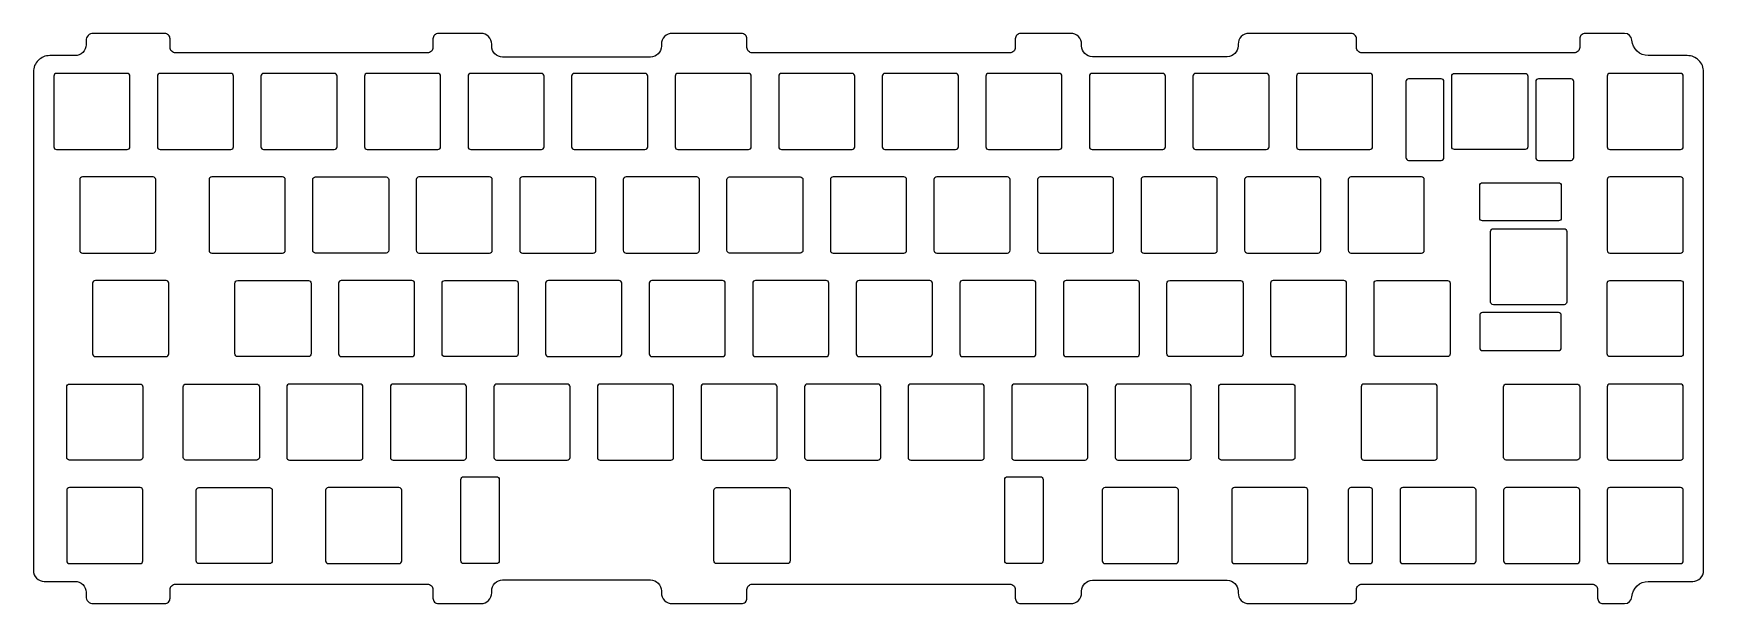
# Model space of a CAD drawing. Header units: millimetres. Extents: x -66 to 241, y -138 to -33.
import ezdxf

# ---------------------------------------------------------------- set-up
doc = ezdxf.new("R2010")
doc.units = ezdxf.units.MM
doc.header["$MEASUREMENT"] = 0

msp = doc.modelspace()

# ---------------------------------------------------------------- linework, layer by layer
for points in [[(-66.19, -131.99, 0.414214), (-64.19, -133.99), (-58.51, -133.99, -0.414214), (-56.51, -135.99), (-56.51, -136.73, 0.414214), (-55.16, -138.08), (-42.05, -138.08, 0.414214), (-41.05, -137.08), (-41.05, -135.49, -0.414214), (-40.05, -134.49), (6.31, -134.49, -0.414214), (7.31, -135.49), (7.31, -137.08, 0.414214), (8.31, -138.08), (16.13, -138.08, 0.414214), (18.13, -136.08), (18.13, -135.73, -0.414214), (20.13, -133.73), (47.33, -133.73, -0.414214), (49.33, -135.73), (49.33, -136.08, 0.414214), (51.33, -138.08), (64.07, -138.08, 0.414214), (65.07, -137.08), (65.07, -135.49, -0.414214), (66.07, -134.49), (113.43, -134.49, -0.414214), (114.43, -135.49), (114.43, -137.08, 0.414214), (115.43, -138.08), (124.63, -138.08, 0.414214), (126.63, -136.08), (126.63, -135.78, -0.414214), (128.63, -133.78), (153.43, -133.78, -0.414214), (155.43, -135.78), (155.43, -136.08, 0.414214), (157.43, -138.08), (176.2, -138.08, 0.414214), (177.2, -137.08), (177.2, -135.49, -0.414214), (178.2, -134.49), (220.56, -134.49, -0.414214), (221.56, -135.49), (221.56, -137.08, 0.414214), (222.56, -138.08), (226.53, -138.08, 0.396255), (227.87, -136.81, -0.396255), (230.87, -133.99), (239.06, -133.99, 0.414214), (241.06, -131.99), (241.06, -40.26, 0.414214), (238.06, -37.26), (230.87, -37.26, -0.396255), (227.87, -34.44, 0.396255), (226.53, -33.18), (219.26, -33.18, 0.414214), (218.26, -34.18), (218.26, -35.76, -0.414214), (217.26, -36.76), (178.2, -36.76, -0.414214), (177.2, -35.76), (177.2, -34.18, 0.414214), (176.2, -33.18), (157.43, -33.18, 0.414214), (155.43, -35.18), (155.43, -35.47, -0.414214), (153.43, -37.47), (128.63, -37.47, -0.414214), (126.63, -35.47), (126.63, -35.18, 0.414214), (124.63, -33.18), (115.43, -33.18, 0.414214), (114.43, -34.18), (114.43, -35.76, -0.414214), (113.43, -36.76), (66.07, -36.76, -0.414214), (65.07, -35.76), (65.07, -34.18, 0.414214), (64.07, -33.18), (51.33, -33.18, 0.414214), (49.33, -35.18), (49.33, -35.53, -0.414214), (47.33, -37.53), (20.13, -37.53, -0.414214), (18.13, -35.53), (18.13, -35.18, 0.414214), (16.13, -33.18), (8.31, -33.18, 0.414214), (7.31, -34.18), (7.31, -35.76, -0.414214), (6.31, -36.76), (-40.05, -36.76, -0.414214), (-41.05, -35.76), (-41.05, -34.18, 0.414214), (-42.05, -33.18), (-55.16, -33.18, 0.414214), (-56.51, -34.53), (-56.51, -35.26, -0.414214), (-58.51, -37.26), (-63.19, -37.26, 0.414214), (-66.19, -40.26)], [(-48.44, -41.03, 0.414214), (-48.94, -40.53), (-61.94, -40.53, 0.414214), (-62.44, -41.03), (-62.44, -54.03, 0.414214), (-61.94, -54.53), (-48.94, -54.53, 0.414214), (-48.44, -54.03)], [(-29.39, -41.03, 0.414214), (-29.89, -40.53), (-42.89, -40.53, 0.414214), (-43.39, -41.03), (-43.39, -54.03, 0.414214), (-42.89, -54.53), (-29.89, -54.53, 0.414214), (-29.39, -54.03)], [(-10.34, -41.03, 0.414214), (-10.84, -40.53), (-23.84, -40.53, 0.414214), (-24.34, -41.03), (-24.34, -54.03, 0.414214), (-23.84, -54.53), (-10.84, -54.53, 0.414214), (-10.34, -54.03)], [(8.21, -54.53, 0.414214), (8.71, -54.03), (8.71, -41.03, 0.414214), (8.21, -40.53), (-4.79, -40.53, 0.414214), (-5.29, -41.03), (-5.29, -54.03, 0.414214), (-4.79, -54.53)], [(27.26, -54.53, 0.414214), (27.76, -54.03), (27.76, -41.03, 0.414214), (27.26, -40.53), (14.26, -40.53, 0.414214), (13.76, -41.03), (13.76, -54.03, 0.414214), (14.26, -54.53)], [(46.81, -41.03, 0.414214), (46.31, -40.53), (33.31, -40.53, 0.414214), (32.81, -41.03), (32.81, -54.03, 0.414214), (33.31, -54.53), (46.31, -54.53, 0.414214), (46.81, -54.03)], [(65.86, -41.03, 0.414214), (65.36, -40.53), (52.36, -40.53, 0.414214), (51.86, -41.03), (51.86, -54.03, 0.414214), (52.36, -54.53), (65.36, -54.53, 0.414214), (65.86, -54.03)], [(84.91, -41.03, 0.414214), (84.41, -40.53), (71.41, -40.53, 0.414214), (70.91, -41.03), (70.91, -54.03, 0.414214), (71.41, -54.53), (84.41, -54.53, 0.414214), (84.91, -54.03)], [(103.96, -41.03, 0.414214), (103.46, -40.53), (90.46, -40.53, 0.414214), (89.96, -41.03), (89.96, -54.03, 0.414214), (90.46, -54.53), (103.46, -54.53, 0.414214), (103.96, -54.03)], [(123.01, -41.03, 0.414214), (122.51, -40.53), (109.51, -40.53, 0.414214), (109.01, -41.03), (109.01, -54.03, 0.414214), (109.51, -54.53), (122.51, -54.53, 0.414214), (123.01, -54.03)], [(142.06, -41.03, 0.414214), (141.56, -40.53), (128.56, -40.53, 0.414214), (128.06, -41.03), (128.06, -54.03, 0.414214), (128.56, -54.53), (141.56, -54.53, 0.414214), (142.06, -54.03)], [(161.11, -41.03, 0.414214), (160.61, -40.53), (147.61, -40.53, 0.414214), (147.11, -41.03), (147.11, -54.03, 0.414214), (147.61, -54.53), (160.61, -54.53, 0.414214), (161.11, -54.03)], [(180.16, -41.03, 0.414214), (179.66, -40.53), (166.66, -40.53, 0.414214), (166.16, -41.03), (166.16, -54.03, 0.414214), (166.66, -54.53), (179.66, -54.53, 0.414214), (180.16, -54.03)], [(192.79, -56.53, 0.414214), (193.29, -56.03), (193.29, -42.03, 0.414214), (192.79, -41.53), (186.79, -41.53, 0.414214), (186.29, -42.03), (186.29, -56.03, 0.414214), (186.79, -56.53)], [(194.73, -54.03), (194.73, -41.03, -0.414214), (195.23, -40.53), (208.23, -40.53, -0.414214), (208.73, -41.03), (208.73, -54.03, -0.414214), (208.23, -54.53), (195.23, -54.53, -0.414214)], [(216.67, -56.53, 0.414214), (217.17, -56.03), (217.17, -42.03, 0.414214), (216.67, -41.53), (210.67, -41.53, 0.414214), (210.17, -42.03), (210.17, -56.03, 0.414214), (210.67, -56.53)], [(237.31, -41.03, 0.414214), (236.81, -40.53), (223.81, -40.53, 0.414214), (223.31, -41.03), (223.31, -54.03, 0.414214), (223.81, -54.53), (236.81, -54.53, 0.414214), (237.31, -54.03)], [(-44.18, -73.58, 0.414214), (-43.68, -73.08), (-43.68, -60.08, 0.414214), (-44.18, -59.58), (-57.18, -59.58, 0.414214), (-57.68, -60.08), (-57.68, -73.08, 0.414214), (-57.18, -73.58)], [(-19.87, -60.08, 0.414214), (-20.37, -59.58), (-33.37, -59.58, 0.414214), (-33.87, -60.08), (-33.87, -73.08, 0.414214), (-33.37, -73.58), (-20.37, -73.58, 0.414214), (-19.87, -73.08)], [(-14.32, -59.58), (-1.32, -59.58, -0.414214), (-0.82, -60.08), (-0.82, -73.08, -0.414214), (-1.32, -73.58), (-14.32, -73.58, -0.414214), (-14.82, -73.08), (-14.82, -60.08, -0.414214)], [(17.73, -73.58, 0.414214), (18.23, -73.08), (18.23, -60.08, 0.414214), (17.73, -59.58), (4.73, -59.58, 0.414214), (4.23, -60.08), (4.23, -73.08, 0.414214), (4.73, -73.58)], [(37.28, -60.08, 0.414214), (36.78, -59.58), (23.78, -59.58, 0.414214), (23.28, -60.08), (23.28, -73.08, 0.414214), (23.78, -73.58), (36.78, -73.58, 0.414214), (37.28, -73.08)], [(56.33, -60.08, 0.414214), (55.83, -59.58), (42.83, -59.58, 0.414214), (42.33, -60.08), (42.33, -73.08, 0.414214), (42.83, -73.58), (55.83, -73.58, 0.414214), (56.33, -73.08)], [(61.88, -59.58), (74.88, -59.58, -0.414214), (75.38, -60.08), (75.38, -73.08, -0.414214), (74.88, -73.58), (61.88, -73.58, -0.414214), (61.38, -73.08), (61.38, -60.08, -0.414214)], [(94.43, -60.08, 0.414214), (93.93, -59.58), (80.93, -59.58, 0.414214), (80.43, -60.08), (80.43, -73.08, 0.414214), (80.93, -73.58), (93.93, -73.58, 0.414214), (94.43, -73.08)], [(112.98, -73.58, 0.414214), (113.48, -73.08), (113.48, -60.08, 0.414214), (112.98, -59.58), (99.98, -59.58, 0.414214), (99.48, -60.08), (99.48, -73.08, 0.414214), (99.98, -73.58)], [(132.03, -73.58, 0.414214), (132.53, -73.08), (132.53, -60.08, 0.414214), (132.03, -59.58), (119.03, -59.58, 0.414214), (118.53, -60.08), (118.53, -73.08, 0.414214), (119.03, -73.58)], [(151.58, -60.08, 0.414214), (151.08, -59.58), (138.08, -59.58, 0.414214), (137.58, -60.08), (137.58, -73.08, 0.414214), (138.08, -73.58), (151.08, -73.58, 0.414214), (151.58, -73.08)], [(170.63, -60.08, 0.414214), (170.13, -59.58), (157.13, -59.58, 0.414214), (156.63, -60.08), (156.63, -73.08, 0.414214), (157.13, -73.58), (170.13, -73.58, 0.414214), (170.63, -73.08)], [(189.68, -60.08, 0.414214), (189.18, -59.58), (176.18, -59.58, 0.414214), (175.68, -60.08), (175.68, -73.08, 0.414214), (176.18, -73.58), (189.18, -73.58, 0.414214), (189.68, -73.08)], [(214.38, -67.66), (200.38, -67.66, -0.414214), (199.88, -67.16), (199.88, -61.16, -0.414214), (200.38, -60.66), (214.38, -60.66, -0.414214), (214.88, -61.16), (214.88, -67.16, -0.414214)], [(237.31, -60.08, 0.414214), (236.81, -59.58), (223.81, -59.58, 0.414214), (223.31, -60.08), (223.31, -73.08, 0.414214), (223.81, -73.58), (236.81, -73.58, 0.414214), (237.31, -73.08)], [(202.38, -69.1), (215.38, -69.1, -0.414214), (215.88, -69.6), (215.88, -82.6, -0.414214), (215.38, -83.1), (202.38, -83.1, -0.414214), (201.88, -82.6), (201.88, -69.6, -0.414214)], [(-41.3, -79.13, 0.414214), (-41.8, -78.63), (-54.8, -78.63, 0.414214), (-55.3, -79.13), (-55.3, -92.13, 0.414214), (-54.8, -92.63), (-41.8, -92.63, 0.414214), (-41.3, -92.13)], [(-28.61, -78.63), (-15.61, -78.63, -0.414214), (-15.11, -79.13), (-15.11, -92.13, -0.414214), (-15.61, -92.63), (-28.61, -92.63, -0.414214), (-29.11, -92.13), (-29.11, -79.13, -0.414214)], [(3.94, -79.13, 0.414214), (3.44, -78.63), (-9.56, -78.63, 0.414214), (-10.06, -79.13), (-10.06, -92.13, 0.414214), (-9.56, -92.63), (3.44, -92.63, 0.414214), (3.94, -92.13)], [(9.49, -78.63), (22.49, -78.63, -0.414214), (22.99, -79.13), (22.99, -92.13, -0.414214), (22.49, -92.63), (9.49, -92.63, -0.414214), (8.99, -92.13), (8.99, -79.13, -0.414214)], [(42.04, -79.13, 0.414214), (41.54, -78.63), (28.54, -78.63, 0.414214), (28.04, -79.13), (28.04, -92.13, 0.414214), (28.54, -92.63), (41.54, -92.63, 0.414214), (42.04, -92.13)], [(61.09, -79.13, 0.414214), (60.59, -78.63), (47.59, -78.63, 0.414214), (47.09, -79.13), (47.09, -92.13, 0.414214), (47.59, -92.63), (60.59, -92.63, 0.414214), (61.09, -92.13)], [(79.64, -92.63, 0.414214), (80.14, -92.13), (80.14, -79.13, 0.414214), (79.64, -78.63), (66.64, -78.63, 0.414214), (66.14, -79.13), (66.14, -92.13, 0.414214), (66.64, -92.63)], [(99.19, -79.13, 0.414214), (98.69, -78.63), (85.69, -78.63, 0.414214), (85.19, -79.13), (85.19, -92.13, 0.414214), (85.69, -92.63), (98.69, -92.63, 0.414214), (99.19, -92.13)], [(118.24, -79.13, 0.414214), (117.74, -78.63), (104.74, -78.63, 0.414214), (104.24, -79.13), (104.24, -92.13, 0.414214), (104.74, -92.63), (117.74, -92.63, 0.414214), (118.24, -92.13)], [(137.29, -79.13, 0.414214), (136.79, -78.63), (123.79, -78.63, 0.414214), (123.29, -79.13), (123.29, -92.13, 0.414214), (123.79, -92.63), (136.79, -92.63, 0.414214), (137.29, -92.13)], [(142.84, -78.63), (155.84, -78.63, -0.414214), (156.34, -79.13), (156.34, -92.13, -0.414214), (155.84, -92.63), (142.84, -92.63, -0.414214), (142.34, -92.13), (142.34, -79.13, -0.414214)], [(175.39, -79.13, 0.414214), (174.89, -78.63), (161.89, -78.63, 0.414214), (161.39, -79.13), (161.39, -92.13, 0.414214), (161.89, -92.63), (174.89, -92.63, 0.414214), (175.39, -92.13)], [(193.94, -92.63), (180.94, -92.63, -0.414214), (180.44, -92.13), (180.44, -79.13, -0.414214), (180.94, -78.63), (193.94, -78.63, -0.414214), (194.44, -79.13), (194.44, -92.13, -0.414214)], [(223.81, -78.63), (236.81, -78.63, -0.414214), (237.31, -79.13), (237.31, -92.13, -0.414214), (236.81, -92.63), (223.81, -92.63, -0.414214), (223.31, -92.13), (223.31, -79.13, -0.414214)], [(200.38, -84.54, 0.414214), (199.88, -85.04), (199.88, -91.04, 0.414214), (200.38, -91.54), (214.38, -91.54, 0.414214), (214.88, -91.04), (214.88, -85.04, 0.414214), (214.38, -84.54)], [(-46.56, -111.68), (-59.56, -111.68, -0.414214), (-60.06, -111.18), (-60.06, -98.18, -0.414214), (-59.56, -97.68), (-46.56, -97.68, -0.414214), (-46.06, -98.18), (-46.06, -111.18, -0.414214)], [(-25.13, -111.68), (-38.13, -111.68, -0.414214), (-38.63, -111.18), (-38.63, -98.18, -0.414214), (-38.13, -97.68), (-25.13, -97.68, -0.414214), (-24.63, -98.18), (-24.63, -111.18, -0.414214)], [(-6.08, -111.68, 0.414214), (-5.58, -111.18), (-5.58, -98.18, 0.414214), (-6.08, -97.68), (-19.08, -97.68, 0.414214), (-19.58, -98.18), (-19.58, -111.18, 0.414214), (-19.08, -111.68)], [(13.47, -98.18, 0.414214), (12.97, -97.68), (-0.03, -97.68, 0.414214), (-0.53, -98.18), (-0.53, -111.18, 0.414214), (-0.03, -111.68), (12.97, -111.68, 0.414214), (13.47, -111.18)], [(32.02, -111.68, 0.414214), (32.52, -111.18), (32.52, -98.18, 0.414214), (32.02, -97.68), (19.02, -97.68, 0.414214), (18.52, -98.18), (18.52, -111.18, 0.414214), (19.02, -111.68)], [(51.07, -111.68, 0.414214), (51.57, -111.18), (51.57, -98.18, 0.414214), (51.07, -97.68), (38.07, -97.68, 0.414214), (37.57, -98.18), (37.57, -111.18, 0.414214), (38.07, -111.68)], [(70.62, -98.18, 0.414214), (70.12, -97.68), (57.12, -97.68, 0.414214), (56.62, -98.18), (56.62, -111.18, 0.414214), (57.12, -111.68), (70.12, -111.68, 0.414214), (70.62, -111.18)], [(89.67, -98.18, 0.414214), (89.17, -97.68), (76.17, -97.68, 0.414214), (75.67, -98.18), (75.67, -111.18, 0.414214), (76.17, -111.68), (89.17, -111.68, 0.414214), (89.67, -111.18)], [(108.72, -98.18, 0.414214), (108.22, -97.68), (95.22, -97.68, 0.414214), (94.72, -98.18), (94.72, -111.18, 0.414214), (95.22, -111.68), (108.22, -111.68, 0.414214), (108.72, -111.18)], [(127.77, -98.18, 0.414214), (127.27, -97.68), (114.27, -97.68, 0.414214), (113.77, -98.18), (113.77, -111.18, 0.414214), (114.27, -111.68), (127.27, -111.68, 0.414214), (127.77, -111.18)], [(146.82, -98.18, 0.414214), (146.32, -97.68), (133.32, -97.68, 0.414214), (132.82, -98.18), (132.82, -111.18, 0.414214), (133.32, -111.68), (146.32, -111.68, 0.414214), (146.82, -111.18)], [(152.37, -97.68), (165.37, -97.68, -0.414214), (165.87, -98.18), (165.87, -111.18, -0.414214), (165.37, -111.68), (152.37, -111.68, -0.414214), (151.87, -111.18), (151.87, -98.18, -0.414214)], [(192.06, -98.18, 0.414214), (191.56, -97.68), (178.56, -97.68, 0.414214), (178.06, -98.18), (178.06, -111.18, 0.414214), (178.56, -111.68), (191.56, -111.68, 0.414214), (192.06, -111.18)], [(204.76, -97.68), (217.76, -97.68, -0.414214), (218.26, -98.18), (218.26, -111.18, -0.414214), (217.76, -111.68), (204.76, -111.68, -0.414214), (204.26, -111.18), (204.26, -98.18, -0.414214)], [(237.31, -98.18, 0.414214), (236.81, -97.68), (223.81, -97.68, 0.414214), (223.31, -98.18), (223.31, -111.18, 0.414214), (223.81, -111.68), (236.81, -111.68, 0.414214), (237.31, -111.18)], [(-46.56, -130.73, 0.414214), (-46.06, -130.23), (-46.06, -117.23, 0.414214), (-46.56, -116.73), (-59.56, -116.73, 0.414214), (-60.06, -117.23), (-60.06, -130.23, 0.414214), (-59.56, -130.73)], [(-35.75, -116.73), (-22.75, -116.73, -0.414214), (-22.25, -117.23), (-22.25, -130.23, -0.414214), (-22.75, -130.73), (-35.75, -130.73, -0.414214), (-36.25, -130.23), (-36.25, -117.23, -0.414214)], [(1.56, -117.23, 0.414214), (1.06, -116.73), (-11.94, -116.73, 0.414214), (-12.44, -117.23), (-12.44, -130.23, 0.414214), (-11.94, -130.73), (1.06, -130.73, 0.414214), (1.56, -130.23)], [(19.5, -115.23), (19.5, -130.23, -0.414214), (19, -130.73), (12.96, -130.73, -0.414214), (12.46, -130.23), (12.46, -115.23, -0.414214), (12.96, -114.73), (19, -114.73, -0.414214)], [(73, -117.23), (73, -130.23, -0.414214), (72.5, -130.73), (59.5, -130.73, -0.414214), (59, -130.23), (59, -117.23, -0.414214), (59.5, -116.73), (72.5, -116.73, -0.414214)], [(112.5, -130.23), (112.5, -115.23, -0.414214), (113, -114.73), (119.04, -114.73, -0.414214), (119.54, -115.23), (119.54, -130.23, -0.414214), (119.04, -130.73), (113, -130.73, -0.414214)], [(144.44, -117.23, 0.414214), (143.94, -116.73), (130.94, -116.73, 0.414214), (130.44, -117.23), (130.44, -130.23, 0.414214), (130.94, -130.73), (143.94, -130.73, 0.414214), (144.44, -130.23)], [(168.25, -117.23, 0.414214), (167.75, -116.73), (154.75, -116.73, 0.414214), (154.25, -117.23), (154.25, -130.23, 0.414214), (154.75, -130.73), (167.75, -130.73, 0.414214), (168.25, -130.23)], [(179.66, -130.73, 0.414214), (180.16, -130.23), (180.16, -117.23, 0.414214), (179.66, -116.73), (176.18, -116.73, 0.414214), (175.68, -117.23), (175.68, -130.23, 0.414214), (176.18, -130.73)], [(198.71, -130.73, 0.414214), (199.21, -130.23), (199.21, -117.23, 0.414214), (198.71, -116.73), (185.71, -116.73, 0.414214), (185.21, -117.23), (185.21, -130.23, 0.414214), (185.71, -130.73)], [(218.26, -117.23, 0.414214), (217.76, -116.73), (204.76, -116.73, 0.414214), (204.26, -117.23), (204.26, -130.23, 0.414214), (204.76, -130.73), (217.76, -130.73, 0.414214), (218.26, -130.23)], [(237.31, -117.23, 0.414214), (236.81, -116.73), (223.81, -116.73, 0.414214), (223.31, -117.23), (223.31, -130.23, 0.414214), (223.81, -130.73), (236.81, -130.73, 0.414214), (237.31, -130.23)]]:
    msp.add_lwpolyline(points, format="xyb", close=True)

doc.saveas('drawing.dxf')
